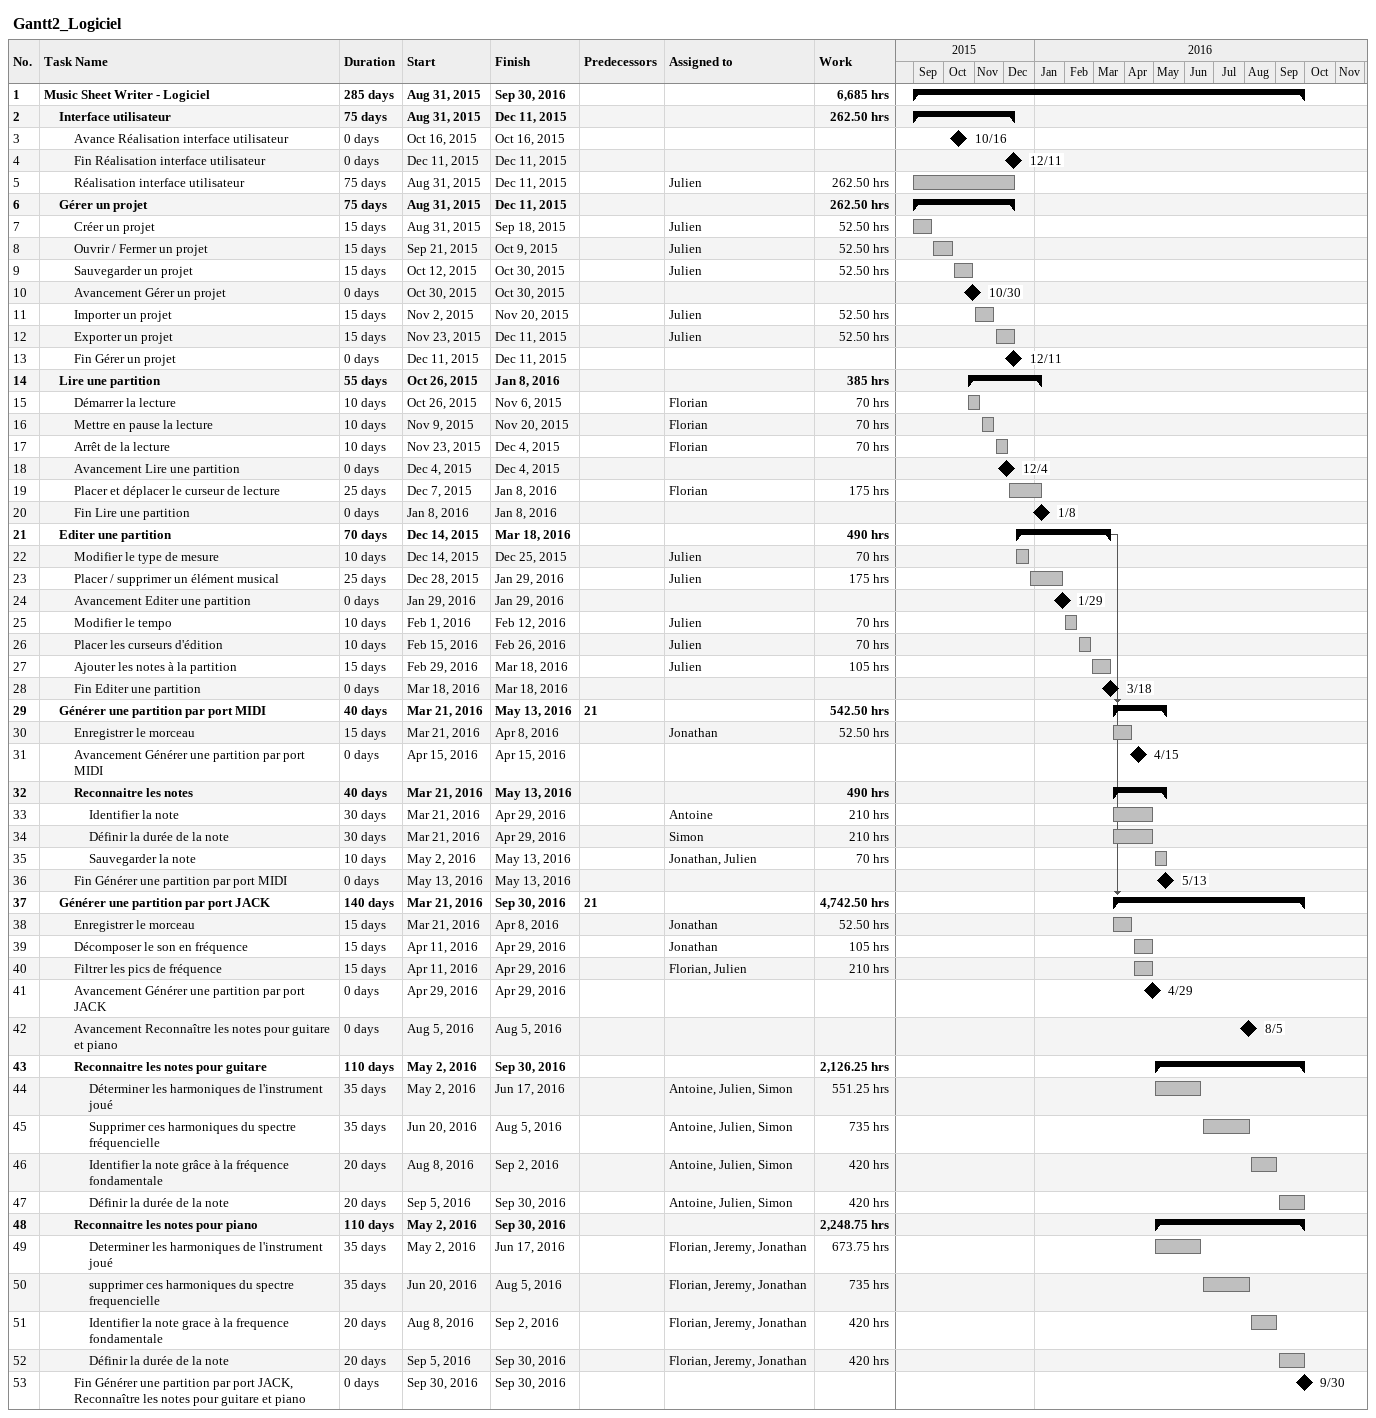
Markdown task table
Gantt2_Logiciel

| ID | Level | Task | Duration | Start | Finish | Predecessors | Resources | Work (h) |
|---|---|---|---|---|---|---|---|---|
| 1 | 1 | **Music Sheet Writer - Logiciel** | 285d | 2015-08-31 | 2016-09-30 |  |  | 6685 |
| 2 | 2 | **Interface utilisateur** | 75d | 2015-08-31 | 2015-12-11 |  |  | 262.50 |
| 3 | 3 | Avance Réalisation interface utilisateur | 0d | 2015-10-16 | 2015-10-16 |  |  |  |
| 4 | 3 | Fin Réalisation interface utilisateur | 0d | 2015-12-11 | 2015-12-11 |  |  |  |
| 5 | 3 | Réalisation interface utilisateur | 75d | 2015-08-31 | 2015-12-11 |  | Julien | 262.50 |
| 6 | 2 | **Gérer un projet** | 75d | 2015-08-31 | 2015-12-11 |  |  | 262.50 |
| 7 | 3 | Créer un projet | 15d | 2015-08-31 | 2015-09-18 |  | Julien | 52.50 |
| 8 | 3 | Ouvrir / Fermer un projet | 15d | 2015-09-21 | 2015-10-09 |  | Julien | 52.50 |
| 9 | 3 | Sauvegarder un projet | 15d | 2015-10-12 | 2015-10-30 |  | Julien | 52.50 |
| 10 | 3 | Avancement Gérer un projet | 0d | 2015-10-30 | 2015-10-30 |  |  |  |
| 11 | 3 | Importer un projet | 15d | 2015-11-02 | 2015-11-20 |  | Julien | 52.50 |
| 12 | 3 | Exporter un projet | 15d | 2015-11-23 | 2015-12-11 |  | Julien | 52.50 |
| 13 | 3 | Fin Gérer un projet | 0d | 2015-12-11 | 2015-12-11 |  |  |  |
| 14 | 2 | **Lire une partition** | 55d | 2015-10-26 | 2016-01-08 |  |  | 385 |
| 15 | 3 | Démarrer la lecture | 10d | 2015-10-26 | 2015-11-06 |  | Florian | 70 |
| 16 | 3 | Mettre en pause la lecture | 10d | 2015-11-09 | 2015-11-20 |  | Florian | 70 |
| 17 | 3 | Arrêt de la lecture | 10d | 2015-11-23 | 2015-12-04 |  | Florian | 70 |
| 18 | 3 | Avancement Lire une partition | 0d | 2015-12-04 | 2015-12-04 |  |  |  |
| 19 | 3 | Placer et déplacer le curseur de lecture | 25d | 2015-12-07 | 2016-01-08 |  | Florian | 175 |
| 20 | 3 | Fin Lire une partition | 0d | 2016-01-08 | 2016-01-08 |  |  |  |
| 21 | 2 | **Editer une partition** | 70d | 2015-12-14 | 2016-03-18 |  |  | 490 |
| 22 | 3 | Modifier le type de mesure | 10d | 2015-12-14 | 2015-12-25 |  | Julien | 70 |
| 23 | 3 | Placer / supprimer un élément musical | 25d | 2015-12-28 | 2016-01-29 |  | Julien | 175 |
| 24 | 3 | Avancement Editer une partition | 0d | 2016-01-29 | 2016-01-29 |  |  |  |
| 25 | 3 | Modifier le tempo | 10d | 2016-02-01 | 2016-02-12 |  | Julien | 70 |
| 26 | 3 | Placer les curseurs d'édition | 10d | 2016-02-15 | 2016-02-26 |  | Julien | 70 |
| 27 | 3 | Ajouter les notes à la partition | 15d | 2016-02-29 | 2016-03-18 |  | Julien | 105 |
| 28 | 3 | Fin Editer une partition | 0d | 2016-03-18 | 2016-03-18 |  |  |  |
| 29 | 2 | **Générer une partition par port MIDI** | 40d | 2016-03-21 | 2016-05-13 | 21 |  | 542.50 |
| 30 | 3 | Enregistrer le morceau | 15d | 2016-03-21 | 2016-04-08 |  | Jonathan | 52.50 |
| 31 | 3 | Avancement Générer une partition par port MIDI | 0d | 2016-04-15 | 2016-04-15 |  |  |  |
| 32 | 3 | **Reconnaitre les notes** | 40d | 2016-03-21 | 2016-05-13 |  |  | 490 |
| 33 | 4 | Identifier la note | 30d | 2016-03-21 | 2016-04-29 |  | Antoine | 210 |
| 34 | 4 | Définir la durée de la note | 30d | 2016-03-21 | 2016-04-29 |  | Simon | 210 |
| 35 | 4 | Sauvegarder la note | 10d | 2016-05-02 | 2016-05-13 |  | Jonathan, Julien | 70 |
| 36 | 3 | Fin Générer une partition par port MIDI | 0d | 2016-05-13 | 2016-05-13 |  |  |  |
| 37 | 2 | **Générer une partition par port JACK** | 140d | 2016-03-21 | 2016-09-30 | 21 |  | 4742.50 |
| 38 | 3 | Enregistrer le morceau | 15d | 2016-03-21 | 2016-04-08 |  | Jonathan | 52.50 |
| 39 | 3 | Décomposer le son en fréquence | 15d | 2016-04-11 | 2016-04-29 |  | Jonathan | 105 |
| 40 | 3 | Filtrer les pics de fréquence | 15d | 2016-04-11 | 2016-04-29 |  | Florian, Julien | 210 |
| 41 | 3 | Avancement Générer une partition par port JACK | 0d | 2016-04-29 | 2016-04-29 |  |  |  |
| 42 | 3 | Avancement Reconnaître les notes pour guitare et piano | 0d | 2016-08-05 | 2016-08-05 |  |  |  |
| 43 | 3 | **Reconnaitre les notes pour guitare** | 110d | 2016-05-02 | 2016-09-30 |  |  | 2126.25 |
| 44 | 4 | Déterminer les harmoniques de l'instrument joué | 35d | 2016-05-02 | 2016-06-17 |  | Antoine, Julien, Simon | 551.25 |
| 45 | 4 | Supprimer ces harmoniques du spectre fréquencielle | 35d | 2016-06-20 | 2016-08-05 |  | Antoine, Julien, Simon | 735 |
| 46 | 4 | Identifier la note grâce à la fréquence fondamentale | 20d | 2016-08-08 | 2016-09-02 |  | Antoine, Julien, Simon | 420 |
| 47 | 4 | Définir la durée de la note | 20d | 2016-09-05 | 2016-09-30 |  | Antoine, Julien, Simon | 420 |
| 48 | 3 | **Reconnaitre les notes pour piano** | 110d | 2016-05-02 | 2016-09-30 |  |  | 2248.75 |
| 49 | 4 | Determiner les harmoniques de l'instrument joué | 35d | 2016-05-02 | 2016-06-17 |  | Florian, Jeremy, Jonathan | 673.75 |
| 50 | 4 | supprimer ces harmoniques du spectre frequencielle | 35d | 2016-06-20 | 2016-08-05 |  | Florian, Jeremy, Jonathan | 735 |
| 51 | 4 | Identifier la note grace à la frequence fondamentale | 20d | 2016-08-08 | 2016-09-02 |  | Florian, Jeremy, Jonathan | 420 |
| 52 | 4 | Définir la durée de la note | 20d | 2016-09-05 | 2016-09-30 |  | Florian, Jeremy, Jonathan | 420 |
| 53 | 3 | Fin Générer une partition par port JACK, Reconnaître les notes pour guitare et piano | 0d | 2016-09-30 | 2016-09-30 |  |  |  |
